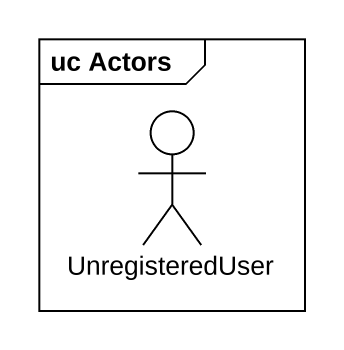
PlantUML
@startuml
mainframe uc Actors
actor UnregisteredUser
@enduml
